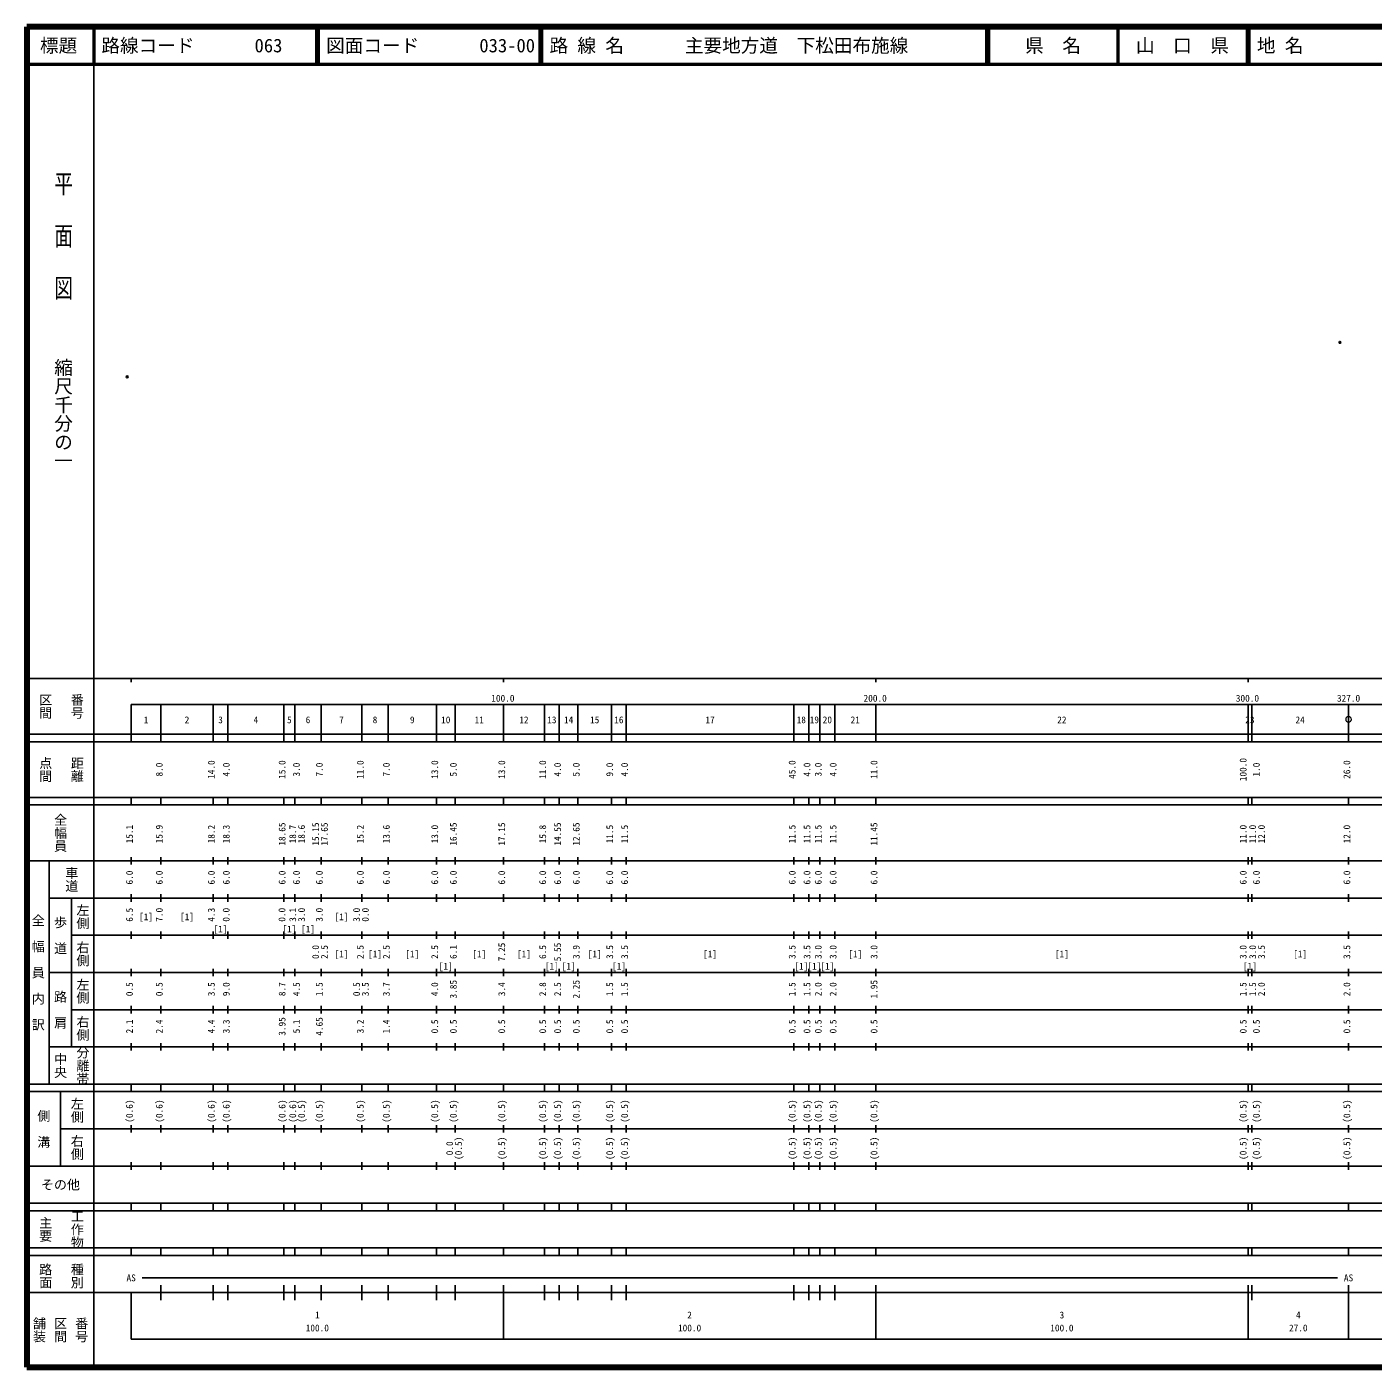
# Model space of a CAD drawing. Units: millimetres on the paper. Extents: x 40 to 680, y 20 to 380.
# Drawn here: x 40 to 401.6, y 20 to 380 of the extents above; entities that cross this region are included whole.
import ezdxf
from ezdxf.enums import TextEntityAlignment as Align

# ---------------------------------------------------------------- set-up
doc = ezdxf.new("R2010")
doc.units = ezdxf.units.MM
doc.header["$PDMODE"] = 32
doc.header["$PDSIZE"] = 0.5
doc.layers.add('M-OTRS', color=6, linetype='Continuous')
doc.layers.add('M-TTL-TXT', color=7, linetype='Continuous')
for name, color, linetype, lineweight in [('M-TTL', 2, 'Continuous', 140), ('M-TTL-BAND', 7, 'Continuous', 25), ('M-TTL-LINE', 7, 'Continuous', 50)]:
    doc.layers.add(name, color=color, linetype=linetype, lineweight=lineweight)
doc.styles.add('@ＭＳ ゴシック', font='')
doc.styles.add('ＭＳ ゴシック', font='')
doc.styles.get('@ＭＳ ゴシック').set_extended_font_data('@MS Gothic')
doc.styles.get('ＭＳ ゴシック').set_extended_font_data('MS Gothic')

msp = doc.modelspace()

# ---------------------------------------------------------------- linework, layer by layer
at = {"layer": 'M-OTRS'}
for p in [(392.7, 295.265), (66.943, 286.007)]:
    msp.add_point(p, dxfattribs=at)
at = {"layer": 'M-TTL'}
for p, q in [((40, 380), (40, 20)), ((680, 380), (40, 380)), ((40, 20), (680, 20))]:
    msp.add_line(p, q, dxfattribs=at)
at = {"layer": 'M-TTL-BAND'}
for p, q in [((58, 370), (58, 20)), ((40, 205), (579, 205)), ((68, 205), (68, 204)), ((168, 205), (168, 204)), ((268, 205), (268, 204)), ((368, 205), (368, 204)), ((68, 198), (579, 198)), ((68, 198), (68, 188)), ((76, 188), (76, 198)), ((90, 188), (90, 198)), ((94, 188), (94, 198)), ((109, 188), (109, 198)), ((112, 188), (112, 198)), ((119, 188), (119, 198)), ((130, 188), (130, 198)), ((137, 188), (137, 198)), ((150, 188), (150, 198)), ((155, 188), (155, 198)), ((168, 188), (168, 198)), ((179, 188), (179, 198)), ((183, 188), (183, 198)), ((188, 188), (188, 198)), ((197, 188), (197, 198)), ((201, 188), (201, 198)), ((246, 188), (246, 198)), ((250, 188), (250, 198)), ((253, 188), (253, 198)), ((257, 188), (257, 198)), ((268, 188), (268, 198)), ((368, 188), (368, 198)), ((369, 188), (369, 198)), ((395, 188), (395, 198)), ((40, 190), (579, 190)), ((40, 188), (579, 188)), ((40, 173), (579, 173)), ((40, 171), (579, 171)), ((68, 171), (68, 173)), ((76, 171), (76, 173)), ((90, 171), (90, 173)), ((94, 171), (94, 173)), ((109, 171), (109, 173)), ((112, 171), (112, 173)), ((119, 171), (119, 173)), ((130, 171), (130, 173)), ((137, 171), (137, 173)), ((150, 171), (150, 173)), ((155, 171), (155, 173)), ((168, 171), (168, 173)), ((179, 171), (179, 173)), ((183, 171), (183, 173)), ((188, 171), (188, 173)), ((197, 171), (197, 173)), ((201, 171), (201, 173)), ((246, 171), (246, 173)), ((250, 171), (250, 173)), ((253, 171), (253, 173)), ((257, 171), (257, 173)), ((268, 171), (268, 173)), ((368, 171), (368, 173)), ((369, 171), (369, 173)), ((395, 171), (395, 173)), ((40, 156), (579, 156)), ((46, 96), (46, 156)), ((68, 155), (68, 157)), ((76, 155), (76, 157)), ((90, 155), (90, 157)), ((94, 155), (94, 157)), ((109, 155), (109, 157)), ((112, 155), (112, 157)), ((119, 155), (119, 157)), ((130, 155), (130, 157)), ((137, 155), (137, 157)), ((150, 155), (150, 157)), ((155, 155), (155, 157)), ((168, 155), (168, 157)), ((179, 155), (179, 157)), ((183, 155), (183, 157)), ((188, 155), (188, 157)), ((197, 155), (197, 157)), ((201, 155), (201, 157)), ((246, 155), (246, 157)), ((250, 155), (250, 157)), ((253, 155), (253, 157)), ((257, 155), (257, 157)), ((268, 155), (268, 157)), ((368, 155), (368, 157)), ((369, 155), (369, 157)), ((395, 155), (395, 157)), ((46, 146), (579, 146)), ((52, 146), (52, 106)), ((68, 145), (68, 147)), ((76, 145), (76, 147)), ((90, 145), (90, 147)), ((94, 145), (94, 147)), ((109, 145), (109, 147)), ((112, 145), (112, 147)), ((119, 145), (119, 147)), ((130, 145), (130, 147)), ((137, 145), (137, 147)), ((150, 145), (150, 147)), ((155, 145), (155, 147)), ((168, 145), (168, 147)), ((179, 145), (179, 147)), ((183, 145), (183, 147)), ((188, 145), (188, 147)), ((197, 145), (197, 147)), ((201, 145), (201, 147)), ((246, 145), (246, 147)), ((250, 145), (250, 147)), ((253, 145), (253, 147)), ((257, 145), (257, 147)), ((268, 145), (268, 147)), ((368, 145), (368, 147)), ((369, 145), (369, 147)), ((395, 145), (395, 147)), ((52, 136), (579, 136)), ((68, 135), (68, 137)), ((76, 135), (76, 137)), ((90, 135), (90, 137)), ((94, 135), (94, 137)), ((109, 135), (109, 137)), ((112, 135), (112, 137)), ((119, 135), (119, 137)), ((130, 135), (130, 137)), ((137, 135), (137, 137)), ((150, 135), (150, 137)), ((155, 135), (155, 137)), ((168, 135), (168, 137)), ((179, 135), (179, 137)), ((183, 135), (183, 137)), ((188, 135), (188, 137)), ((197, 135), (197, 137)), ((201, 135), (201, 137)), ((246, 135), (246, 137)), ((250, 135), (250, 137)), ((253, 135), (253, 137)), ((257, 135), (257, 137)), ((268, 135), (268, 137)), ((368, 135), (368, 137)), ((369, 135), (369, 137)), ((395, 135), (395, 137)), ((68, 125), (68, 127)), ((76, 125), (76, 127)), ((90, 125), (90, 127)), ((94, 125), (94, 127)), ((109, 125), (109, 127)), ((112, 125), (112, 127)), ((119, 125), (119, 127)), ((130, 125), (130, 127)), ((137, 125), (137, 127)), ((150, 125), (150, 127)), ((155, 125), (155, 127)), ((168, 125), (168, 127)), ((179, 125), (179, 127)), ((183, 125), (183, 127)), ((188, 125), (188, 127)), ((197, 125), (197, 127)), ((201, 125), (201, 127)), ((246, 125), (246, 127)), ((250, 125), (250, 127)), ((253, 125), (253, 127)), ((257, 125), (257, 127)), ((268, 125), (268, 127)), ((368, 125), (368, 127)), ((369, 125), (369, 127)), ((395, 125), (395, 127)), ((46, 126), (579, 126)), ((52, 116), (579, 116)), ((68, 115), (68, 117)), ((76, 115), (76, 117)), ((90, 115), (90, 117)), ((94, 115), (94, 117)), ((109, 115), (109, 117)), ((112, 115), (112, 117)), ((119, 115), (119, 117)), ((130, 115), (130, 117)), ((137, 115), (137, 117)), ((150, 115), (150, 117)), ((155, 115), (155, 117)), ((168, 115), (168, 117)), ((179, 115), (179, 117)), ((183, 115), (183, 117)), ((188, 115), (188, 117)), ((197, 115), (197, 117)), ((201, 115), (201, 117)), ((246, 115), (246, 117)), ((250, 115), (250, 117)), ((253, 115), (253, 117)), ((257, 115), (257, 117)), ((268, 115), (268, 117)), ((368, 115), (368, 117)), ((369, 115), (369, 117)), ((395, 115), (395, 117)), ((46, 106), (579, 106)), ((68, 105), (68, 107)), ((76, 105), (76, 107)), ((90, 105), (90, 107)), ((94, 105), (94, 107)), ((109, 105), (109, 107)), ((112, 105), (112, 107)), ((119, 105), (119, 107)), ((130, 105), (130, 107)), ((137, 105), (137, 107)), ((150, 105), (150, 107)), ((155, 105), (155, 107)), ((168, 105), (168, 107)), ((179, 105), (179, 107)), ((183, 105), (183, 107)), ((188, 105), (188, 107)), ((197, 105), (197, 107)), ((201, 105), (201, 107)), ((246, 105), (246, 107)), ((250, 105), (250, 107)), ((253, 105), (253, 107)), ((257, 105), (257, 107)), ((268, 105), (268, 107)), ((368, 105), (368, 107)), ((369, 105), (369, 107)), ((395, 105), (395, 107)), ((40, 96), (579, 96)), ((68, 94), (68, 96)), ((76, 94), (76, 96)), ((90, 94), (90, 96)), ((94, 94), (94, 96)), ((109, 94), (109, 96)), ((112, 94), (112, 96)), ((119, 94), (119, 96)), ((130, 94), (130, 96)), ((137, 94), (137, 96)), ((150, 94), (150, 96)), ((155, 94), (155, 96)), ((168, 94), (168, 96)), ((179, 94), (179, 96)), ((183, 94), (183, 96)), ((188, 94), (188, 96)), ((197, 94), (197, 96)), ((201, 94), (201, 96)), ((246, 94), (246, 96)), ((250, 94), (250, 96)), ((253, 94), (253, 96)), ((257, 94), (257, 96)), ((268, 94), (268, 96)), ((368, 94), (368, 96)), ((369, 94), (369, 96)), ((395, 94), (395, 96)), ((40, 94), (579, 94)), ((49, 94), (49, 74)), ((49, 84), (579, 84)), ((68, 83), (68, 85)), ((76, 83), (76, 85)), ((90, 83), (90, 85)), ((94, 83), (94, 85)), ((109, 83), (109, 85)), ((112, 83), (112, 85)), ((119, 83), (119, 85)), ((130, 83), (130, 85)), ((137, 83), (137, 85)), ((150, 83), (150, 85)), ((155, 83), (155, 85)), ((168, 83), (168, 85)), ((179, 83), (179, 85)), ((183, 83), (183, 85)), ((188, 83), (188, 85)), ((197, 83), (197, 85)), ((201, 83), (201, 85)), ((246, 83), (246, 85)), ((250, 83), (250, 85)), ((253, 83), (253, 85)), ((257, 83), (257, 85)), ((268, 83), (268, 85)), ((368, 83), (368, 85)), ((369, 83), (369, 85)), ((395, 83), (395, 85)), ((40, 74), (579, 74)), ((68, 73), (68, 75)), ((76, 73), (76, 75)), ((90, 73), (90, 75)), ((94, 73), (94, 75)), ((109, 73), (109, 75)), ((112, 73), (112, 75)), ((119, 73), (119, 75)), ((130, 73), (130, 75)), ((137, 73), (137, 75)), ((150, 73), (150, 75)), ((155, 73), (155, 75)), ((168, 73), (168, 75)), ((179, 73), (179, 75)), ((183, 73), (183, 75)), ((188, 73), (188, 75)), ((197, 73), (197, 75)), ((201, 73), (201, 75)), ((246, 73), (246, 75)), ((250, 73), (250, 75)), ((253, 73), (253, 75)), ((257, 73), (257, 75)), ((268, 73), (268, 75)), ((368, 73), (368, 75)), ((369, 73), (369, 75)), ((395, 73), (395, 75)), ((40, 64), (579, 64)), ((40, 62), (579, 62)), ((68, 62), (68, 64)), ((76, 62), (76, 64)), ((90, 62), (90, 64)), ((94, 62), (94, 64)), ((109, 62), (109, 64)), ((112, 62), (112, 64)), ((119, 62), (119, 64)), ((130, 62), (130, 64)), ((137, 62), (137, 64)), ((150, 62), (150, 64)), ((155, 62), (155, 64)), ((168, 62), (168, 64)), ((179, 62), (179, 64)), ((183, 62), (183, 64)), ((188, 62), (188, 64)), ((197, 62), (197, 64)), ((201, 62), (201, 64)), ((246, 62), (246, 64)), ((250, 62), (250, 64)), ((253, 62), (253, 64)), ((257, 62), (257, 64)), ((268, 62), (268, 64)), ((368, 62), (368, 64)), ((369, 62), (369, 64)), ((395, 62), (395, 64)), ((40, 52), (579, 52)), ((68, 50), (68, 52)), ((76, 50), (76, 52)), ((90, 50), (90, 52)), ((94, 50), (94, 52)), ((109, 50), (109, 52)), ((112, 50), (112, 52)), ((119, 50), (119, 52)), ((130, 50), (130, 52)), ((137, 50), (137, 52)), ((150, 50), (150, 52)), ((155, 50), (155, 52)), ((168, 50), (168, 52)), ((179, 50), (179, 52)), ((183, 50), (183, 52)), ((188, 50), (188, 52)), ((197, 50), (197, 52)), ((201, 50), (201, 52)), ((246, 50), (246, 52)), ((250, 50), (250, 52)), ((253, 50), (253, 52)), ((257, 50), (257, 52)), ((268, 50), (268, 52)), ((368, 50), (368, 52)), ((369, 50), (369, 52)), ((395, 50), (395, 52)), ((40, 50), (579, 50)), ((71, 44), (392, 44)), ((40, 40), (579, 40)), ((68, 40), (68, 27.5)), ((76, 38), (76, 42)), ((90, 38), (90, 42)), ((94, 38), (94, 42)), ((109, 38), (109, 42)), ((112, 38), (112, 42)), ((119, 38), (119, 42)), ((130, 38), (130, 42)), ((137, 38), (137, 42)), ((150, 38), (150, 42)), ((155, 38), (155, 42)), ((168, 27.5), (168, 42)), ((179, 38), (179, 42)), ((183, 38), (183, 42)), ((188, 38), (188, 42)), ((197, 38), (197, 42)), ((201, 38), (201, 42)), ((246, 38), (246, 42)), ((250, 38), (250, 42)), ((253, 38), (253, 42)), ((257, 38), (257, 42)), ((268, 27.5), (268, 42)), ((368, 27.5), (368, 42)), ((369, 38), (369, 42)), ((395, 27.5), (395, 42)), ((68, 27.5), (579, 27.5))]:
    msp.add_line(p, q, dxfattribs=at)
at = {"layer": 'M-TTL-BAND', "lineweight": 13}
msp.add_lwpolyline([(395.75, 194, 1), (394.25, 194, 1)], format="xyb", close=True, dxfattribs=at)
at = {"layer": 'M-TTL-LINE'}
for p, q in [((58, 380), (58, 370)), ((117.75, 380), (117.75, 370)), ((118.25, 380), (118.25, 370)), ((177.75, 380), (177.75, 370)), ((178.25, 380), (178.25, 370)), ((297.75, 380), (297.75, 370)), ((298.25, 380), (298.25, 370)), ((333, 380), (333, 370)), ((367.75, 380), (367.75, 370)), ((368.25, 380), (368.25, 370)), ((40, 370), (680, 370))]:
    msp.add_line(p, q, dxfattribs=at)

# ---------------------------------------------------------------- texts
at = {"layer": 'M-TTL-BAND', "style": '@ＭＳ ゴシック', "width": 1.4}
msp.add_text('平  面  図', height=3.666, rotation=270, dxfattribs=at).set_placement((49.777, 306.475), align=Align.MIDDLE_RIGHT)
at = {"layer": 'M-TTL-BAND', "style": '@ＭＳ ゴシック'}
msp.add_text('縮尺千分の一', height=3.666, rotation=270, dxfattribs=at).set_placement((49.777, 261.03), align=Align.MIDDLE_RIGHT)
for s, p in [('区間', (45, 197.5)), ('番号', (53.5, 197.5)), ('点間', (45, 180.5)), ('距離', (53.5, 180.5)), ('全幅員', (49, 163.5)), ('車道', (52, 151)), ('全\u3000幅\u3000員\u3000内\u3000訳', (43, 126)), ('歩\u3000道', (49, 136)), ('左側', (55, 141)), ('右側', (55, 131)), ('左側', (55, 121)), ('路\u3000肩', (49, 116)), ('右側', (55, 111)), ('分離帯', (55, 101)), ('中央', (49, 101)), ('左側', (53.5, 89)), ('側\u3000溝', (44.5, 84)), ('右側', (53.5, 79)), ('工作物', (53.5, 57)), ('主要', (45, 57)), ('路面', (45, 44.5)), ('種別', (53.5, 44.5)), ('舗装', (43.333, 30)), ('区間', (49, 30)), ('番号', (54.667, 30))]:
    msp.add_text(s, height=2.566, rotation=270, dxfattribs=at).set_placement(p, align=Align.MIDDLE_CENTER)
at = {"layer": 'M-TTL-BAND', "style": 'ＭＳ ゴシック'}
for s, p in [('100.0', (167.844, 198.195)), ('200.0', (267.844, 198.195)), ('300.0', (367.844, 198.195)), ('327.0', (395, 198.195)), ('1', (72, 192.405)), ('2', (83, 192.405)), ('3', (92, 192.405)), ('4', (101.5, 192.405)), ('5', (110.5, 192.405)), ('6', (115.5, 192.405)), ('7', (124.5, 192.405)), ('8', (133.5, 192.405)), ('9', (143.5, 192.405)), ('10', (152.5, 192.405)), ('11', (161.5, 192.405)), ('12', (173.5, 192.405)), ('13', (181, 192.405)), ('14', (185.5, 192.405)), ('15', (192.5, 192.405)), ('16', (199, 192.405)), ('17', (223.5, 192.405)), ('18', (248, 192.405)), ('19', (251.5, 192.405)), ('20', (255, 192.405)), ('21', (262.5, 192.405)), ('22', (318, 192.405)), ('23', (368.5, 192.405)), ('24', (382, 192.405)), ('[1]', (72, 139.5)), ('[1]', (83, 139.5)), ('[1]', (124.5, 139.5)), ('[1]', (92, 136.195)), ('[1]', (110.5, 136.195)), ('[1]', (115.5, 136.195)), ('[1]', (124.5, 129.5)), ('[1]', (133.5, 129.5)), ('[1]', (143.5, 129.5)), ('[1]', (161.5, 129.5)), ('[1]', (173.5, 129.5)), ('[1]', (192.5, 129.5)), ('[1]', (223.5, 129.5)), ('[1]', (262.5, 129.5)), ('[1]', (318, 129.5)), ('[1]', (382, 129.5)), ('[1]', (152.5, 126.195)), ('[1]', (181, 126.195)), ('[1]', (185.5, 126.195)), ('[1]', (199.05, 126.195)), ('[1]', (248, 126.195)), ('[1]', (251.5, 126.195)), ('[1]', (255, 126.195)), ('[1]', (368.5, 126.195)), ('AS', (68, 42.5)), ('AS', (395, 42.5)), ('1', (118, 32.523)), ('2', (218, 32.523)), ('3', (318, 32.523)), ('4', (381.5, 32.523)), ('100.0', (118, 29.033)), ('100.0', (218, 29.033)), ('100.0', (318, 29.033)), ('27.0', (381.5, 29.033))]:
    msp.add_text(s, height=1.833, dxfattribs=at).set_placement(p, align=Align.BOTTOM_CENTER)
for s, p in [('8.0', (77, 180.5)), ('14.0', (91, 180.5)), ('4.0', (95, 180.5)), ('15.0', (110, 180.5)), ('3.0', (113.856, 180.5)), ('7.0', (120, 180.5)), ('11.0', (131, 180.5)), ('7.0', (138, 180.5)), ('13.0', (151, 180.5)), ('5.0', (156, 180.5)), ('13.0', (169, 180.5)), ('11.0', (180, 180.5)), ('4.0', (184, 180.5)), ('5.0', (189, 180.5)), ('9.0', (198, 180.5)), ('4.0', (202, 180.5)), ('45.0', (247, 180.5)), ('4.0', (251, 180.5)), ('3.0', (254, 180.5)), ('4.0', (258, 180.5)), ('11.0', (269, 180.5)), ('100.0', (368.144, 180.5)), ('1.0', (371.701, 180.5)), ('26.0', (396, 180.5)), ('15.1', (69, 163.174)), ('15.9', (77, 163.174)), ('18.2', (91, 163.174)), ('18.3', (95, 163.174)), ('18.65', (110, 163.174)), ('18.7', (112.856, 163.174)), ('18.6', (115.226, 163.174)), ('15.15', (119, 163.174)), ('17.65', (121.37, 163.174)), ('15.2', (131, 163.174)), ('13.6', (138, 163.174)), ('13.0', (151, 163.174)), ('16.45', (156, 163.174)), ('17.15', (169, 163.174)), ('15.8', (180, 163.174)), ('14.55', (184, 163.174)), ('12.65', (189, 163.174)), ('11.5', (198, 163.174)), ('11.5', (202, 163.174)), ('11.5', (247, 163.174)), ('11.5', (251, 163.174)), ('11.5', (254, 163.174)), ('11.5', (258, 163.174)), ('11.45', (269, 163.174)), ('11.0', (368.144, 163.174)), ('11.0', (370.701, 163.174)), ('12.0', (373.071, 163.174)), ('12.0', (396, 163.174)), ('6.0', (69, 151.5)), ('6.0', (77, 151.5)), ('6.0', (91, 151.5)), ('6.0', (95, 151.5)), ('6.0', (110, 151.5)), ('6.0', (113.856, 151.5)), ('6.0', (120, 151.5)), ('6.0', (131, 151.5)), ('6.0', (138, 151.5)), ('6.0', (151, 151.5)), ('6.0', (156, 151.5)), ('6.0', (169, 151.5)), ('6.0', (180, 151.5)), ('6.0', (184, 151.5)), ('6.0', (189, 151.5)), ('6.0', (198, 151.5)), ('6.0', (202, 151.5)), ('6.0', (247, 151.5)), ('6.0', (251, 151.5)), ('6.0', (254, 151.5)), ('6.0', (258, 151.5)), ('6.0', (269, 151.5)), ('6.0', (368.144, 151.5)), ('6.0', (371.701, 151.5)), ('6.0', (396, 151.5)), ('6.5', (69, 141.5)), ('7.0', (77, 141.5)), ('4.3', (91, 141.5)), ('0.0', (94.972, 141.5)), ('0.0', (109.972, 141.5)), ('3.1', (112.856, 141.5)), ('3.0', (115.226, 141.5)), ('3.0', (120, 141.5)), ('3.0', (130, 141.5)), ('0.0', (132.37, 141.5)), ('7.25', (169, 131.5)), ('5.55', (184, 131.5)), ('0.0', (119, 131.5)), ('2.5', (121.37, 131.5)), ('2.5', (131, 131.5)), ('2.5', (138, 131.5)), ('2.5', (151, 131.5)), ('6.1', (156, 131.5)), ('6.5', (180, 131.5)), ('3.9', (189, 131.5)), ('3.5', (198, 131.5)), ('3.5', (202, 131.5)), ('3.5', (247, 131.5)), ('3.5', (251, 131.5)), ('3.0', (254, 131.5)), ('3.0', (258, 131.5)), ('3.0', (269, 131.5)), ('3.0', (368.144, 131.5)), ('3.0', (370.701, 131.5)), ('3.5', (373.071, 131.5)), ('3.5', (396, 131.5)), ('0.5', (69, 121.5)), ('0.5', (77, 121.5)), ('3.5', (91, 121.5)), ('9.0', (95, 121.5)), ('8.7', (110, 121.5)), ('4.5', (113.856, 121.5)), ('1.5', (120, 121.5)), ('0.5', (130, 121.5)), ('3.5', (132.37, 121.5)), ('3.7', (138, 121.5)), ('4.0', (151, 121.5)), ('3.85', (156, 121.5)), ('3.4', (169, 121.5)), ('2.8', (180, 121.5)), ('2.5', (184, 121.5)), ('2.25', (189, 121.5)), ('1.5', (198, 121.5)), ('1.5', (202, 121.5)), ('1.5', (247, 121.5)), ('1.5', (251, 121.5)), ('2.0', (254, 121.5)), ('2.0', (258, 121.5)), ('1.95', (269, 121.5)), ('1.5', (368.144, 121.5)), ('1.5', (370.701, 121.5)), ('2.0', (373.071, 121.5)), ('2.0', (396, 121.5)), ('2.1', (69, 111.5)), ('2.4', (77, 111.5)), ('4.4', (91, 111.5)), ('3.3', (95, 111.5)), ('3.95', (110, 111.5)), ('5.1', (113.856, 111.5)), ('4.65', (120, 111.5)), ('3.2', (131, 111.5)), ('1.4', (138, 111.5)), ('0.5', (151, 111.5)), ('0.5', (156, 111.5)), ('0.5', (169, 111.5)), ('0.5', (180, 111.5)), ('0.5', (184, 111.5)), ('0.5', (189, 111.5)), ('0.5', (198, 111.5)), ('0.5', (202, 111.5)), ('0.5', (247, 111.5)), ('0.5', (251, 111.5)), ('0.5', (254, 111.5)), ('0.5', (258, 111.5)), ('0.5', (269, 111.5)), ('0.5', (368.144, 111.5)), ('0.5', (371.701, 111.5)), ('0.5', (396, 111.5)), ('(0.6)', (69, 88.764)), ('(0.6)', (77, 88.764)), ('(0.6)', (91, 88.764)), ('(0.6)', (95, 88.764)), ('(0.6)', (110, 88.764)), ('(0.6)', (112.856, 88.764)), ('(0.5)', (115.226, 88.764)), ('(0.5)', (120, 88.764)), ('(0.5)', (131, 88.764)), ('(0.5)', (138, 88.764)), ('(0.5)', (151, 88.764)), ('(0.5)', (156, 88.764)), ('(0.5)', (169, 88.764)), ('(0.5)', (180, 88.764)), ('(0.5)', (184, 88.764)), ('(0.5)', (189, 88.764)), ('(0.5)', (198, 88.764)), ('(0.5)', (202, 88.764)), ('(0.5)', (247, 88.764)), ('(0.5)', (251, 88.764)), ('(0.5)', (254, 88.764)), ('(0.5)', (258, 88.764)), ('(0.5)', (269, 88.764)), ('(0.5)', (368.144, 88.764)), ('(0.5)', (371.701, 88.764)), ('(0.5)', (396, 88.764)), ('0.0', (155, 78.764)), ('(0.5)', (157.37, 78.764)), ('(0.5)', (169, 78.764)), ('(0.5)', (180, 78.764)), ('(0.5)', (184, 78.764)), ('(0.5)', (189, 78.764)), ('(0.5)', (198, 78.764)), ('(0.5)', (202, 78.764)), ('(0.5)', (247, 78.764)), ('(0.5)', (251, 78.764)), ('(0.5)', (254, 78.764)), ('(0.5)', (258, 78.764)), ('(0.5)', (269, 78.764)), ('(0.5)', (368.144, 78.764)), ('(0.5)', (371.701, 78.764)), ('(0.5)', (396, 78.764))]:
    msp.add_text(s, height=1.833, rotation=90, dxfattribs=at).set_placement(p, align=Align.BOTTOM_CENTER)
msp.add_text('その他', height=2.566, dxfattribs=at).set_placement((49, 69), align=Align.MIDDLE_CENTER)
at = {"layer": 'M-TTL-TXT', "style": 'ＭＳ ゴシック'}
for s, p in [('標題', (48.5, 375)), ('県\u3000名', (315.625, 375)), ('山\u3000口\u3000県', (350.375, 375))]:
    msp.add_text(s, height=3.666, dxfattribs=at).set_placement(p, align=Align.MIDDLE_CENTER)
for s, p in [('路線コード', (60, 375)), ('063', (101.142, 375)), ('図面コード', (120.38, 375)), ('033-00', (161.521, 375)), ('路 線 名', (180.38, 375)), ('主要地方道\u3000下松田布施線', (216.734, 375)), ('地 名', (370.38, 375))]:
    msp.add_text(s, height=3.666, dxfattribs=at).set_placement(p, align=Align.MIDDLE_LEFT)

doc.saveas('drawing.dxf')
